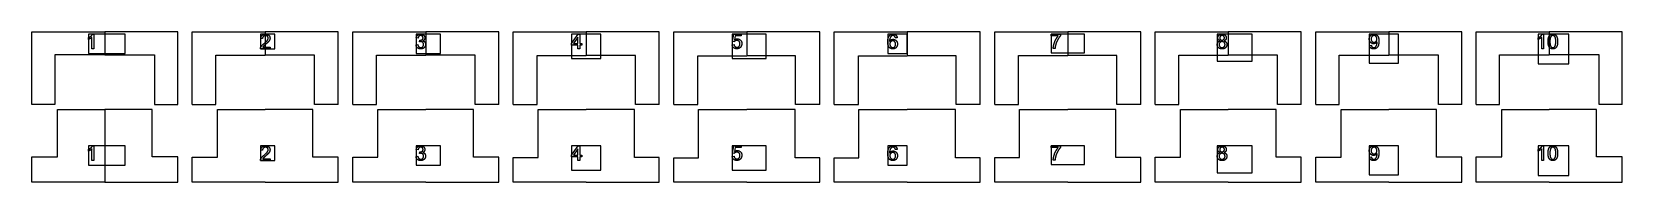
# Model space of a CAD drawing. Header units: millimetres. Extents: x 0 to 327, y -16 to 15.
import ezdxf

# ---------------------------------------------------------------- set-up
doc = ezdxf.new("R2010")
doc.units = ezdxf.units.MM
doc.layers.get('0').update_dxf_attribs({"linetype": 'CONTINUOUS'})

msp = doc.modelspace()

# ---------------------------------------------------------------- linework, layer by layer
for p, q in [((0, 0), (0, 15)), ((0, 15), (15, 15)), ((11.63, 13.4), (11.63, 13.76)), ((12.36, 11.5), (12.36, 13.85)), ((12.49, 14.51), (12.73, 14.51)), ((12.73, 14.51), (12.73, 11.5)), ((15, 15), (15, 10.25)), ((30, 15), (15, 15)), ((30, 0), (30, 15)), ((33, 15), (48, 15)), ((33, 0), (33, 15)), ((47.45, 13.61), (47.07, 13.64)), ((63, 15), (48, 15)), ((48, 15), (48, 10.25)), ((63, 0), (63, 15)), ((66, 15), (81, 15)), ((66, 0), (66, 15)), ((79.41, 13.67), (79.04, 13.73)), ((79.73, 12.92), (79.77, 13.24)), ((96, 15), (81, 15)), ((81, 15), (81, 10.25)), ((96, 0), (96, 15)), ((99, 15), (114, 15)), ((99, 0), (99, 15)), ((111, 12.56), (112.37, 14.5)), ((112.3, 13.91), (111.36, 12.56)), ((112.3, 12.56), (112.3, 13.91)), ((112.37, 14.5), (112.67, 14.5)), ((112.67, 14.5), (112.67, 12.56)), ((129, 15), (114, 15)), ((114, 15), (114, 10.25)), ((129, 0), (129, 15)), ((132, 15), (147, 15)), ((132, 0), (132, 15)), ((144.07, 12.96), (144.36, 14.5)), ((144.36, 14.5), (145.85, 14.5)), ((144.65, 14.15), (144.49, 13.34)), ((145.85, 14.15), (144.65, 14.15)), ((145.85, 14.5), (145.85, 14.15)), ((162, 15), (147, 15)), ((147, 15), (147, 10.25)), ((162, 0), (162, 15)), ((165, 15), (180, 15)), ((165, 0), (165, 15)), ((177.93, 13.77), (177.56, 13.74)), ((195, 15), (180, 15)), ((180, 15), (180, 10.25)), ((195, 0), (195, 15)), ((198, 15), (213, 15)), ((198, 0), (198, 15)), ((209.59, 14.15), (209.59, 14.5)), ((209.59, 14.5), (211.53, 14.5)), ((211.06, 14.15), (209.59, 14.15)), ((211.53, 14.5), (211.53, 14.21)), ((228, 15), (213, 15)), ((213, 15), (213, 10.25)), ((228, 0), (228, 15)), ((231, 15), (246, 15)), ((231, 0), (231, 15)), ((261, 15), (246, 15)), ((246, 15), (246, 10.25)), ((261, 0), (261, 15)), ((264, 15), (279, 15)), ((264, 0), (264, 15)), ((294, 15), (279, 15)), ((279, 15), (279, 10.25)), ((294, 0), (294, 15)), ((297, 15), (312, 15)), ((297, 0), (297, 15)), ((309.71, 13.4), (309.71, 13.76)), ((310.45, 11.5), (310.45, 13.85)), ((310.58, 14.51), (310.82, 14.51)), ((310.82, 14.51), (310.82, 11.5)), ((327, 15), (312, 15)), ((312, 15), (312, 10.25)), ((327, 0), (327, 15)), ((15, 10.25), (4.75, 10.25)), ((4.75, 10.25), (4.75, 0)), ((12.73, 11.5), (12.36, 11.5)), ((15, 10.25), (25.25, 10.25)), ((25.25, 10.25), (25.25, 0)), ((37.85, 0), (37.85, 10.15)), ((37.85, 10.15), (48, 10.15)), ((48.99, 11.5), (47, 11.5)), ((47.52, 11.85), (48.99, 11.85)), ((58.15, 10.15), (48, 10.15)), ((48.99, 11.85), (48.99, 11.5)), ((58.15, 0), (58.15, 10.15)), ((70.85, 0), (70.85, 10.15)), ((70.85, 10.15), (81, 10.15)), ((79, 12.29), (79.37, 12.34)), ((91.15, 10.15), (81, 10.15)), ((91.15, 0), (91.15, 10.15)), ((103.9, 10.1), (114, 10.1)), ((103.9, 0), (103.9, 10.1)), ((111, 12.22), (111, 12.56)), ((112.3, 12.22), (111, 12.22)), ((111.36, 12.56), (112.3, 12.56)), ((112.3, 11.5), (112.3, 12.22)), ((112.67, 11.5), (112.3, 11.5)), ((112.67, 12.56), (113.08, 12.56)), ((113.08, 12.22), (112.67, 12.22)), ((112.67, 12.22), (112.67, 11.5)), ((113.08, 12.56), (113.08, 12.22)), ((124.1, 10.1), (114, 10.1)), ((124.1, 0), (124.1, 10.1)), ((136.95, 0), (136.95, 10.05)), ((136.95, 10.05), (147, 10.05)), ((144, 12.33), (144.39, 12.36)), ((144.41, 12.91), (144.07, 12.96)), ((157.05, 10.05), (147, 10.05)), ((157.05, 0), (157.05, 10.05)), ((169.95, 10.05), (180, 10.05)), ((169.95, 0), (169.95, 10.05)), ((190.05, 10.05), (180, 10.05)), ((190.05, 0), (190.05, 10.05)), ((202.9, 10.1), (213, 10.1)), ((202.9, 0), (202.9, 10.1)), ((210.39, 11.54), (210.01, 11.54)), ((223.1, 10.1), (213, 10.1)), ((223.1, 0), (223.1, 10.1)), ((235.85, 10.15), (246, 10.15)), ((235.85, 0), (235.85, 10.15)), ((256.15, 10.15), (246, 10.15)), ((256.15, 0), (256.15, 10.15)), ((268.8, 10.2), (279, 10.2)), ((268.8, 0), (268.8, 10.2)), ((275.06, 12.19), (275.41, 12.23)), ((289.2, 10.2), (279, 10.2)), ((289.2, 0), (289.2, 10.2)), ((301.75, 10.25), (312, 10.25)), ((301.75, 0), (301.75, 10.25)), ((310.82, 11.5), (310.45, 11.5)), ((322.25, 10.25), (312, 10.25)), ((322.25, 0), (322.25, 10.25)), ((4.75, 0), (0, 0)), ((25.25, 0), (30, 0)), ((33, 0), (37.85, 0)), ((63, 0), (58.15, 0)), ((66, 0), (70.85, 0)), ((96, 0), (91.15, 0)), ((165, 0), (169.95, 0)), ((195, 0), (190.05, 0)), ((231, 0), (235.85, 0)), ((261, 0), (256.15, 0)), ((264, 0), (268.8, 0)), ((294, 0), (289.2, 0)), ((297, 0), (301.75, 0)), ((327, 0), (322.25, 0)), ((24.75, -1), (15, -1)), ((24.75, -10.75), (24.75, -1)), ((38.2, -10.8), (38.2, -1)), ((38.2, -1), (48, -1)), ((57.8, -1), (48, -1)), ((57.8, -10.8), (57.8, -1)), ((71.15, -10.85), (71.15, -1)), ((71.15, -1), (81, -1)), ((90.85, -1), (81, -1)), ((90.85, -10.85), (90.85, -1)), ((99, 0), (103.9, 0)), ((104.1, -1), (114, -1)), ((104.1, -10.9), (104.1, -1)), ((123.9, -1), (114, -1)), ((123.9, -10.9), (123.9, -1)), ((129, 0), (124.1, 0)), ((132, 0), (136.95, 0)), ((137.05, -1), (147, -1)), ((137.05, -10.95), (137.05, -1)), ((156.95, -1), (147, -1)), ((156.95, -10.95), (156.95, -1)), ((162, 0), (157.05, 0)), ((170.05, -1), (180, -1)), ((170.05, -10.95), (170.05, -1)), ((189.95, -1), (180, -1)), ((189.95, -10.95), (189.95, -1)), ((198, 0), (202.9, 0)), ((203.1, -10.9), (203.1, -1)), ((203.1, -1), (213, -1)), ((222.9, -1), (213, -1)), ((222.9, -10.9), (222.9, -1)), ((228, 0), (223.1, 0)), ((236.15, -1), (246, -1)), ((236.15, -10.85), (236.15, -1)), ((255.85, -1), (246, -1)), ((255.85, -10.85), (255.85, -1)), ((269.2, -1), (279, -1)), ((269.2, -10.8), (269.2, -1)), ((288.8, -1), (279, -1)), ((288.8, -10.8), (288.8, -1)), ((302.25, -1), (312, -1)), ((302.25, -10.75), (302.25, -1)), ((321.75, -1), (312, -1)), ((321.75, -10.75), (321.75, -1)), ((11.63, -9.6), (11.63, -9.24)), ((12.36, -11.5), (12.36, -9.15)), ((12.49, -8.49), (12.73, -8.49)), ((12.73, -8.49), (12.73, -11.5)), ((47.45, -9.39), (47.07, -9.36)), ((79.41, -9.33), (79.04, -9.27)), ((79.73, -10.08), (79.77, -9.76)), ((111, -10.44), (112.37, -8.5)), ((112.3, -9.09), (111.36, -10.44)), ((112.3, -10.44), (112.3, -9.09)), ((112.37, -8.5), (112.67, -8.5)), ((112.67, -8.5), (112.67, -10.44)), ((144.07, -10.04), (144.36, -8.5)), ((144.36, -8.5), (145.85, -8.5)), ((144.65, -8.85), (144.49, -9.66)), ((145.85, -8.85), (144.65, -8.85)), ((145.85, -8.5), (145.85, -8.85)), ((177.93, -9.23), (177.56, -9.26)), ((209.59, -8.85), (209.59, -8.5)), ((209.59, -8.5), (211.53, -8.5)), ((211.06, -8.85), (209.59, -8.85)), ((211.53, -8.5), (211.53, -8.79)), ((309.71, -9.6), (309.71, -9.24)), ((310.45, -11.5), (310.45, -9.15)), ((310.58, -8.49), (310.82, -8.49)), ((310.82, -8.49), (310.82, -11.5)), ((12.73, -11.5), (12.36, -11.5)), ((30, -10.75), (24.75, -10.75)), ((30, -16), (30, -10.75)), ((33, -16), (33, -10.8)), ((33, -10.8), (38.2, -10.8)), ((48.99, -11.5), (47, -11.5)), ((47.52, -11.15), (48.99, -11.15)), ((48.99, -11.15), (48.99, -11.5)), ((63, -10.8), (57.8, -10.8)), ((63, -16), (63, -10.8)), ((66, -16), (66, -10.85)), ((66, -10.85), (71.15, -10.85)), ((79, -10.71), (79.37, -10.66)), ((96, -10.85), (90.85, -10.85)), ((96, -16), (96, -10.85)), ((99, -10.9), (104.1, -10.9)), ((99, -16), (99, -10.9)), ((111, -10.78), (111, -10.44)), ((112.3, -10.78), (111, -10.78)), ((111.36, -10.44), (112.3, -10.44)), ((112.3, -11.5), (112.3, -10.78)), ((112.67, -11.5), (112.3, -11.5)), ((112.67, -10.44), (113.08, -10.44)), ((113.08, -10.78), (112.67, -10.78)), ((112.67, -10.78), (112.67, -11.5)), ((113.08, -10.44), (113.08, -10.78)), ((129, -10.9), (123.9, -10.9)), ((129, -16), (129, -10.9)), ((132, -10.95), (137.05, -10.95)), ((132, -16), (132, -10.95)), ((144, -10.67), (144.39, -10.64)), ((144.41, -10.09), (144.07, -10.04)), ((162, -10.95), (156.95, -10.95)), ((162, -16), (162, -10.95)), ((165, -10.95), (170.05, -10.95)), ((165, -16), (165, -10.95)), ((195, -10.95), (189.95, -10.95)), ((195, -16), (195, -10.95)), ((198, -16), (198, -10.9)), ((198, -10.9), (203.1, -10.9)), ((210.39, -11.46), (210.01, -11.46)), ((228, -10.9), (222.9, -10.9)), ((228, -16), (228, -10.9)), ((231, -10.85), (236.15, -10.85)), ((231, -16), (231, -10.85)), ((261, -10.85), (255.85, -10.85)), ((261, -16), (261, -10.85)), ((264, -10.8), (269.2, -10.8)), ((264, -16), (264, -10.8)), ((275.06, -10.81), (275.41, -10.77)), ((294, -10.8), (288.8, -10.8)), ((294, -16), (294, -10.8)), ((297, -16), (297, -10.75)), ((297, -10.75), (302.25, -10.75)), ((310.82, -11.5), (310.45, -11.5)), ((327, -10.75), (321.75, -10.75)), ((327, -16), (327, -10.75)), ((15, -16), (30, -16)), ((48, -16), (33, -16)), ((48, -16), (63, -16)), ((81, -16), (66, -16)), ((81, -16), (96, -16)), ((114, -16), (99, -16)), ((114, -16), (129, -16)), ((147, -16), (132, -16)), ((147, -16), (162, -16)), ((180, -16), (165, -16)), ((180, -16), (195, -16)), ((213, -16), (198, -16)), ((213, -16), (228, -16)), ((246, -16), (231, -16)), ((246, -16), (261, -16)), ((279, -16), (264, -16)), ((279, -16), (294, -16)), ((312, -16), (297, -16)), ((312, -16), (327, -16))]:
    msp.add_line(p, q)
for points in [[(11.63, 10.49), (19.17, 10.49), (19.17, 14.5), (11.63, 14.5)], [(47, 11.5), (50, 11.5), (50, 14.5), (47, 14.5)], [(79, 10.5), (84, 10.5), (84, 14.5), (79, 14.5)], [(111, 9.5), (117, 9.5), (117, 14.5), (111, 14.5)], [(144, 9.5), (151, 9.5), (151, 14.5), (144, 14.5)], [(176, 10.5), (180, 10.5), (180, 14.5), (176, 14.5)], [(209.59, 10.69), (216.42, 10.69), (216.42, 14.5), (209.59, 14.5)], [(243.74, 8.94), (250.89, 8.94), (250.89, 14.5), (243.74, 14.5)], [(275, 8.5), (281, 8.5), (281, 14.5), (275, 14.5)], [(309.71, 8.4), (316, 8.4), (316, 14.5), (309.71, 14.5)], [(5.25, -1), (15, -1), (15, -16), (0, -16), (0, -10.75), (5.25, -10.75)], [(11.63, -12.51), (19.17, -12.51), (19.17, -8.5), (11.63, -8.5)], [(47, -11.5), (50, -11.5), (50, -8.5), (47, -8.5)], [(79, -12.5), (84, -12.5), (84, -8.5), (79, -8.5)], [(111, -13.5), (117, -13.5), (117, -8.5), (111, -8.5)], [(144, -13.5), (151, -13.5), (151, -8.5), (144, -8.5)], [(176, -12.5), (180, -12.5), (180, -8.5), (176, -8.5)], [(209.59, -12.31), (216.42, -12.31), (216.42, -8.5), (209.59, -8.5)], [(243.74, -14.06), (250.89, -14.06), (250.89, -8.5), (243.74, -8.5)], [(275, -14.5), (281, -14.5), (281, -8.5), (275, -8.5)], [(309.71, -14.6), (316, -14.6), (316, -8.5), (309.71, -8.5)]]:
    msp.add_lwpolyline(points, close=True)
for points in [[(11.63, 13.76), (11.94, 13.9), (12.17, 14.11)], [(12.02, 13.59), (11.8, 13.47), (11.63, 13.4)], [(12.36, 13.85), (12.23, 13.72), (12.02, 13.59)], [(12.17, 14.11), (12.4, 14.32), (12.49, 14.51)], [(47.07, 13.64), (47.11, 14.07), (47.37, 14.29)], [(47.37, 14.29), (47.62, 14.51), (48.05, 14.51)], [(47.61, 14.05), (47.45, 13.89), (47.45, 13.61)], [(48.04, 14.21), (47.77, 14.21), (47.61, 14.05)], [(47.77, 12.61), (48.26, 13.01), (48.43, 13.24)], [(48.45, 14.06), (48.29, 14.21), (48.04, 14.21)], [(48.05, 14.51), (48.48, 14.51), (48.73, 14.27)], [(48.43, 13.24), (48.6, 13.48), (48.6, 13.69)], [(48.6, 13.69), (48.6, 13.91), (48.45, 14.06)], [(48.91, 13.33), (48.84, 13.15), (48.66, 12.96)], [(48.73, 14.27), (48.98, 14.03), (48.98, 13.68)], [(48.98, 13.68), (48.98, 13.5), (48.91, 13.33)], [(79.04, 13.73), (79.1, 14.11), (79.34, 14.31)], [(79.34, 14.31), (79.58, 14.51), (79.94, 14.51)], [(79.59, 14.07), (79.45, 13.94), (79.41, 13.67)], [(79.95, 14.21), (79.73, 14.21), (79.59, 14.07)], [(79.77, 13.24), (79.8, 13.24), (79.83, 13.24)], [(79.83, 13.24), (80.06, 13.24), (80.25, 13.36)], [(79.94, 14.51), (80.18, 14.51), (80.39, 14.41)], [(80.3, 14.08), (80.16, 14.21), (79.95, 14.21)], [(80.25, 13.36), (80.44, 13.48), (80.44, 13.74)], [(80.44, 13.74), (80.44, 13.94), (80.3, 14.08)], [(80.39, 14.41), (80.6, 14.3), (80.71, 14.12)], [(80.71, 13.38), (80.61, 13.22), (80.4, 13.12)], [(80.4, 13.12), (80.67, 13.06), (80.82, 12.87)], [(80.71, 14.12), (80.82, 13.94), (80.82, 13.73)], [(80.82, 13.73), (80.82, 13.54), (80.71, 13.38)], [(144.64, 13.12), (144.49, 13.04), (144.41, 12.91)], [(144.49, 13.34), (144.76, 13.53), (145.06, 13.53)], [(144.96, 13.2), (144.78, 13.2), (144.64, 13.12)], [(145.42, 13.02), (145.24, 13.2), (144.96, 13.2)], [(145.06, 13.53), (145.45, 13.53), (145.72, 13.26)], [(145.72, 13.26), (145.99, 12.99), (145.99, 12.56)], [(176, 12.9), (176, 13.77), (176.32, 14.17)], [(176.32, 14.17), (176.6, 14.51), (177.08, 14.51)], [(176.47, 13.74), (176.37, 13.5), (176.37, 13.05)], [(176.37, 13.05), (176.5, 13.25), (176.69, 13.35)], [(176.74, 14.11), (176.57, 13.98), (176.47, 13.74)], [(177.02, 13.12), (176.77, 13.12), (176.6, 12.94)], [(176.69, 13.35), (176.88, 13.45), (177.09, 13.45)], [(177.05, 14.21), (176.88, 14.21), (176.74, 14.11)], [(177.44, 12.94), (177.27, 13.12), (177.02, 13.12)], [(177.42, 14.05), (177.27, 14.21), (177.05, 14.21)], [(177.08, 14.51), (177.43, 14.51), (177.66, 14.31)], [(177.09, 13.45), (177.46, 13.45), (177.72, 13.17)], [(177.56, 13.74), (177.51, 13.95), (177.42, 14.05)], [(177.66, 14.31), (177.88, 14.12), (177.93, 13.77)], [(177.72, 13.17), (177.98, 12.9), (177.98, 12.47)], [(210.15, 12.39), (210.28, 12.9), (210.53, 13.36)], [(210.53, 13.36), (210.78, 13.83), (211.06, 14.15)], [(210.97, 13.4), (210.69, 12.9), (210.53, 12.36)], [(211.53, 14.21), (211.25, 13.91), (210.97, 13.4)], [(243.86, 13.74), (243.86, 14.07), (244.1, 14.29)], [(243.97, 13.37), (243.86, 13.52), (243.86, 13.74)], [(243.89, 12.86), (244.04, 13.06), (244.31, 13.13)], [(244.31, 13.13), (244.08, 13.21), (243.97, 13.37)], [(244.1, 14.29), (244.33, 14.51), (244.72, 14.51)], [(244.38, 14.07), (244.24, 13.94), (244.24, 13.75)], [(244.24, 13.75), (244.24, 13.54), (244.38, 13.4)], [(244.73, 14.21), (244.52, 14.21), (244.38, 14.07)], [(244.38, 13.4), (244.51, 13.27), (244.73, 13.27)], [(244.72, 14.51), (245.12, 14.51), (245.36, 14.28)], [(245.08, 14.07), (244.94, 14.21), (244.73, 14.21)], [(244.73, 13.27), (244.95, 13.27), (245.08, 13.4)], [(245.22, 13.73), (245.22, 13.93), (245.08, 14.07)], [(245.08, 13.4), (245.22, 13.54), (245.22, 13.73)], [(245.49, 13.37), (245.38, 13.21), (245.15, 13.13)], [(245.15, 13.13), (245.43, 13.04), (245.57, 12.84)], [(245.36, 14.28), (245.6, 14.06), (245.6, 13.73)], [(245.6, 13.73), (245.6, 13.52), (245.49, 13.37)], [(275, 13.5), (275, 13.96), (275.27, 14.23)], [(275.26, 12.79), (275, 13.06), (275, 13.5)], [(275.27, 14.23), (275.54, 14.51), (275.94, 14.51)], [(275.56, 14.01), (275.38, 13.81), (275.38, 13.49)], [(275.38, 13.49), (275.38, 13.2), (275.55, 13.02)], [(275.99, 14.21), (275.74, 14.21), (275.56, 14.01)], [(275.94, 14.51), (276.24, 14.51), (276.48, 14.35)], [(276.39, 14.02), (276.23, 14.21), (275.99, 14.21)], [(276.56, 13.52), (276.56, 13.83), (276.39, 14.02)], [(276.4, 13.02), (276.56, 13.2), (276.56, 13.52)], [(276.48, 14.35), (276.72, 14.2), (276.85, 13.91)], [(276.85, 13.91), (276.97, 13.61), (276.97, 13.06)], [(309.71, 13.76), (310.02, 13.9), (310.25, 14.11)], [(310.1, 13.59), (309.89, 13.47), (309.71, 13.4)], [(310.45, 13.85), (310.32, 13.72), (310.1, 13.59)], [(310.25, 14.11), (310.48, 14.32), (310.58, 14.51)], [(311.76, 12.98), (311.76, 13.51), (311.87, 13.84)], [(311.87, 13.84), (311.98, 14.16), (312.2, 14.34)], [(312.33, 13.99), (312.14, 13.72), (312.14, 12.98)], [(312.2, 14.34), (312.41, 14.51), (312.74, 14.51)], [(312.74, 14.21), (312.48, 14.21), (312.33, 13.99)], [(312.74, 14.51), (312.98, 14.51), (313.16, 14.42)], [(313.17, 13.96), (312.99, 14.21), (312.74, 14.21)], [(313.16, 14.42), (313.35, 14.32), (313.46, 14.13)], [(313.34, 12.98), (313.34, 13.72), (313.17, 13.96)], [(313.46, 14.13), (313.58, 13.95), (313.65, 13.69)], [(313.65, 13.69), (313.72, 13.43), (313.72, 12.98)], [(47, 11.5), (47, 11.63), (47.05, 11.76)], [(47.05, 11.76), (47.12, 11.96), (47.29, 12.15)], [(47.29, 12.15), (47.46, 12.35), (47.77, 12.61)], [(47.67, 12.05), (47.58, 11.95), (47.52, 11.85)], [(48.1, 12.43), (47.77, 12.15), (47.67, 12.05)], [(48.66, 12.96), (48.49, 12.77), (48.1, 12.43)], [(79.3, 11.68), (79.04, 11.92), (79, 12.29)], [(79.95, 11.45), (79.56, 11.45), (79.3, 11.68)], [(79.37, 12.34), (79.43, 12.03), (79.58, 11.89)], [(79.58, 11.89), (79.74, 11.75), (79.96, 11.75)], [(79.99, 12.96), (79.88, 12.96), (79.73, 12.92)], [(80.68, 11.72), (80.39, 11.45), (79.95, 11.45)], [(79.96, 11.75), (80.22, 11.75), (80.39, 11.93)], [(80.41, 12.8), (80.24, 12.96), (79.99, 12.96)], [(80.39, 11.93), (80.57, 12.11), (80.57, 12.38)], [(80.57, 12.38), (80.57, 12.63), (80.41, 12.8)], [(80.96, 12.39), (80.96, 11.99), (80.68, 11.72)], [(80.82, 12.87), (80.96, 12.68), (80.96, 12.39)], [(144.3, 11.72), (144.04, 11.95), (144, 12.33)], [(144.96, 11.49), (144.55, 11.49), (144.3, 11.72)], [(144.39, 12.36), (144.43, 12.08), (144.59, 11.93)], [(144.59, 11.93), (144.74, 11.79), (144.96, 11.79)], [(144.96, 11.79), (145.23, 11.79), (145.41, 11.99)], [(145.75, 11.85), (145.46, 11.49), (144.96, 11.49)], [(145.41, 11.99), (145.6, 12.19), (145.6, 12.53)], [(145.6, 12.53), (145.6, 12.84), (145.42, 13.02)], [(145.99, 12.56), (145.99, 12.15), (145.75, 11.85)], [(176.29, 11.79), (176, 12.13), (176, 12.9)], [(177.04, 11.45), (176.58, 11.45), (176.29, 11.79)], [(176.6, 12.94), (176.42, 12.76), (176.42, 12.47)], [(176.42, 12.47), (176.42, 12.28), (176.5, 12.11)], [(176.5, 12.11), (176.59, 11.93), (176.73, 11.84)], [(176.73, 11.84), (176.88, 11.75), (177.04, 11.75)], [(177.04, 11.75), (177.27, 11.75), (177.44, 11.94)], [(177.52, 11.58), (177.31, 11.45), (177.04, 11.45)], [(177.6, 12.45), (177.6, 12.76), (177.44, 12.94)], [(177.44, 11.94), (177.6, 12.13), (177.6, 12.45)], [(177.86, 11.95), (177.74, 11.71), (177.52, 11.58)], [(177.98, 12.47), (177.98, 12.19), (177.86, 11.95)], [(210.01, 11.54), (210.02, 11.89), (210.15, 12.39)], [(210.53, 12.36), (210.42, 11.99), (210.39, 11.54)], [(243.74, 12.37), (243.74, 12.66), (243.89, 12.86)], [(244.01, 11.71), (243.74, 11.97), (243.74, 12.37)], [(244.73, 11.45), (244.29, 11.45), (244.01, 11.71)], [(244.29, 12.8), (244.12, 12.62), (244.12, 12.37)], [(244.12, 12.37), (244.12, 12.21), (244.2, 12.06)], [(244.2, 12.06), (244.27, 11.91), (244.42, 11.83)], [(244.72, 12.97), (244.46, 12.97), (244.29, 12.8)], [(244.42, 11.83), (244.56, 11.75), (244.73, 11.75)], [(245.17, 12.79), (244.99, 12.97), (244.72, 12.97)], [(244.73, 11.75), (245, 11.75), (245.17, 11.92)], [(245.45, 11.71), (245.17, 11.45), (244.73, 11.45)], [(245.34, 12.35), (245.34, 12.62), (245.17, 12.79)], [(245.17, 11.92), (245.34, 12.09), (245.34, 12.35)], [(245.72, 12.36), (245.72, 11.97), (245.45, 11.71)], [(245.57, 12.84), (245.72, 12.64), (245.72, 12.36)], [(275.32, 11.64), (275.1, 11.84), (275.06, 12.19)], [(275.89, 12.52), (275.52, 12.52), (275.26, 12.79)], [(275.9, 11.45), (275.55, 11.45), (275.32, 11.64)], [(275.41, 12.23), (275.45, 11.98), (275.58, 11.86)], [(275.55, 13.02), (275.72, 12.84), (275.98, 12.84)], [(275.58, 11.86), (275.71, 11.75), (275.91, 11.75)], [(276.3, 12.63), (276.11, 12.52), (275.89, 12.52)], [(276.48, 11.63), (276.23, 11.45), (275.9, 11.45)], [(275.91, 11.75), (276.08, 11.75), (276.2, 11.83)], [(275.98, 12.84), (276.23, 12.84), (276.4, 13.02)], [(276.2, 11.83), (276.33, 11.91), (276.41, 12.04)], [(276.6, 12.91), (276.49, 12.74), (276.3, 12.63)], [(276.41, 12.04), (276.5, 12.17), (276.55, 12.39)], [(276.85, 12.15), (276.72, 11.8), (276.48, 11.63)], [(276.55, 12.39), (276.61, 12.61), (276.61, 12.84)], [(276.61, 12.84), (276.61, 12.86), (276.6, 12.91)], [(276.97, 13.06), (276.97, 12.49), (276.85, 12.15)], [(312.06, 11.76), (311.76, 12.13), (311.76, 12.98)], [(312.74, 11.45), (312.31, 11.45), (312.06, 11.76)], [(312.14, 12.98), (312.14, 12.24), (312.31, 12)], [(312.31, 12), (312.49, 11.75), (312.74, 11.75)], [(312.74, 11.75), (312.99, 11.75), (313.17, 12)], [(313.29, 11.63), (313.07, 11.45), (312.74, 11.45)], [(313.17, 12), (313.34, 12.24), (313.34, 12.98)], [(313.61, 12.13), (313.5, 11.8), (313.29, 11.63)], [(313.72, 12.98), (313.72, 12.45), (313.61, 12.13)], [(11.63, -9.24), (11.94, -9.1), (12.17, -8.89)], [(12.02, -9.41), (11.8, -9.53), (11.63, -9.6)], [(12.36, -9.15), (12.23, -9.28), (12.02, -9.41)], [(12.17, -8.89), (12.4, -8.68), (12.49, -8.49)], [(47.07, -9.36), (47.11, -8.93), (47.37, -8.71)], [(47.37, -8.71), (47.62, -8.49), (48.05, -8.49)], [(47.61, -8.95), (47.45, -9.11), (47.45, -9.39)], [(48.04, -8.79), (47.77, -8.79), (47.61, -8.95)], [(47.77, -10.39), (48.26, -9.99), (48.43, -9.76)], [(48.45, -8.94), (48.29, -8.79), (48.04, -8.79)], [(48.05, -8.49), (48.48, -8.49), (48.73, -8.73)], [(48.43, -9.76), (48.6, -9.52), (48.6, -9.31)], [(48.6, -9.31), (48.6, -9.09), (48.45, -8.94)], [(48.91, -9.67), (48.84, -9.85), (48.66, -10.04)], [(48.73, -8.73), (48.98, -8.97), (48.98, -9.32)], [(48.98, -9.32), (48.98, -9.5), (48.91, -9.67)], [(79.04, -9.27), (79.1, -8.89), (79.34, -8.69)], [(79.34, -8.69), (79.58, -8.49), (79.94, -8.49)], [(79.59, -8.93), (79.45, -9.06), (79.41, -9.33)], [(79.95, -8.79), (79.73, -8.79), (79.59, -8.93)], [(79.77, -9.76), (79.8, -9.76), (79.83, -9.76)], [(79.83, -9.76), (80.06, -9.76), (80.25, -9.64)], [(79.94, -8.49), (80.18, -8.49), (80.39, -8.59)], [(80.3, -8.92), (80.16, -8.79), (79.95, -8.79)], [(80.25, -9.64), (80.44, -9.52), (80.44, -9.26)], [(80.44, -9.26), (80.44, -9.06), (80.3, -8.92)], [(80.39, -8.59), (80.6, -8.7), (80.71, -8.88)], [(80.71, -9.62), (80.61, -9.78), (80.4, -9.88)], [(80.71, -8.88), (80.82, -9.06), (80.82, -9.27)], [(80.82, -9.27), (80.82, -9.46), (80.71, -9.62)], [(144.49, -9.66), (144.76, -9.47), (145.06, -9.47)], [(144.96, -9.8), (144.78, -9.8), (144.64, -9.88)], [(145.42, -9.98), (145.24, -9.8), (144.96, -9.8)], [(145.06, -9.47), (145.45, -9.47), (145.72, -9.74)], [(145.72, -9.74), (145.99, -10.01), (145.99, -10.44)], [(176, -10.1), (176, -9.23), (176.32, -8.83)], [(176.32, -8.83), (176.6, -8.49), (177.08, -8.49)], [(176.47, -9.26), (176.37, -9.5), (176.37, -9.95)], [(176.37, -9.95), (176.5, -9.75), (176.69, -9.65)], [(176.74, -8.89), (176.57, -9.02), (176.47, -9.26)], [(176.69, -9.65), (176.88, -9.55), (177.09, -9.55)], [(177.05, -8.79), (176.88, -8.79), (176.74, -8.89)], [(177.42, -8.95), (177.27, -8.79), (177.05, -8.79)], [(177.08, -8.49), (177.43, -8.49), (177.66, -8.69)], [(177.09, -9.55), (177.46, -9.55), (177.72, -9.83)], [(177.56, -9.26), (177.51, -9.05), (177.42, -8.95)], [(177.66, -8.69), (177.88, -8.88), (177.93, -9.23)], [(210.15, -10.61), (210.28, -10.1), (210.53, -9.64)], [(210.53, -9.64), (210.78, -9.17), (211.06, -8.85)], [(210.97, -9.6), (210.69, -10.1), (210.53, -10.64)], [(211.53, -8.79), (211.25, -9.09), (210.97, -9.6)], [(243.86, -9.26), (243.86, -8.93), (244.1, -8.71)], [(243.97, -9.63), (243.86, -9.48), (243.86, -9.26)], [(244.31, -9.87), (244.08, -9.79), (243.97, -9.63)], [(244.1, -8.71), (244.33, -8.49), (244.72, -8.49)], [(244.38, -8.93), (244.24, -9.06), (244.24, -9.25)], [(244.24, -9.25), (244.24, -9.46), (244.38, -9.6)], [(244.73, -8.79), (244.52, -8.79), (244.38, -8.93)], [(244.38, -9.6), (244.51, -9.73), (244.73, -9.73)], [(244.72, -8.49), (245.12, -8.49), (245.36, -8.72)], [(245.08, -8.93), (244.94, -8.79), (244.73, -8.79)], [(244.73, -9.73), (244.95, -9.73), (245.08, -9.6)], [(245.22, -9.27), (245.22, -9.07), (245.08, -8.93)], [(245.08, -9.6), (245.22, -9.46), (245.22, -9.27)], [(245.49, -9.63), (245.38, -9.79), (245.15, -9.87)], [(245.36, -8.72), (245.6, -8.94), (245.6, -9.27)], [(245.6, -9.27), (245.6, -9.48), (245.49, -9.63)], [(275, -9.5), (275, -9.04), (275.27, -8.77)], [(275.26, -10.21), (275, -9.94), (275, -9.5)], [(275.27, -8.77), (275.54, -8.49), (275.94, -8.49)], [(275.56, -8.99), (275.38, -9.19), (275.38, -9.51)], [(275.38, -9.51), (275.38, -9.8), (275.55, -9.98)], [(275.99, -8.79), (275.74, -8.79), (275.56, -8.99)], [(275.94, -8.49), (276.24, -8.49), (276.48, -8.65)], [(276.39, -8.98), (276.23, -8.79), (275.99, -8.79)], [(276.56, -9.48), (276.56, -9.17), (276.39, -8.98)], [(276.4, -9.98), (276.56, -9.8), (276.56, -9.48)], [(276.48, -8.65), (276.72, -8.8), (276.85, -9.09)], [(276.85, -9.09), (276.97, -9.39), (276.97, -9.94)], [(309.71, -9.24), (310.02, -9.1), (310.25, -8.89)], [(310.1, -9.41), (309.89, -9.53), (309.71, -9.6)], [(310.45, -9.15), (310.32, -9.28), (310.1, -9.41)], [(310.25, -8.89), (310.48, -8.68), (310.58, -8.49)], [(311.76, -10.02), (311.76, -9.49), (311.87, -9.16)], [(311.87, -9.16), (311.98, -8.84), (312.2, -8.66)], [(312.33, -9.01), (312.14, -9.28), (312.14, -10.02)], [(312.2, -8.66), (312.41, -8.49), (312.74, -8.49)], [(312.74, -8.79), (312.48, -8.79), (312.33, -9.01)], [(312.74, -8.49), (312.98, -8.49), (313.16, -8.58)], [(313.17, -9.04), (312.99, -8.79), (312.74, -8.79)], [(313.16, -8.58), (313.35, -8.68), (313.46, -8.87)], [(313.34, -10.02), (313.34, -9.28), (313.17, -9.04)], [(313.46, -8.87), (313.58, -9.05), (313.65, -9.31)], [(313.65, -9.31), (313.72, -9.57), (313.72, -10.02)], [(47, -11.5), (47, -11.37), (47.05, -11.24)], [(47.05, -11.24), (47.12, -11.04), (47.29, -10.85)], [(47.29, -10.85), (47.46, -10.65), (47.77, -10.39)], [(47.67, -10.95), (47.58, -11.05), (47.52, -11.15)], [(48.1, -10.57), (47.77, -10.85), (47.67, -10.95)], [(48.66, -10.04), (48.49, -10.23), (48.1, -10.57)], [(79.3, -11.32), (79.04, -11.08), (79, -10.71)], [(79.95, -11.55), (79.56, -11.55), (79.3, -11.32)], [(79.37, -10.66), (79.43, -10.97), (79.58, -11.11)], [(79.58, -11.11), (79.74, -11.25), (79.96, -11.25)], [(79.99, -10.04), (79.88, -10.04), (79.73, -10.08)], [(80.68, -11.28), (80.39, -11.55), (79.95, -11.55)], [(79.96, -11.25), (80.22, -11.25), (80.39, -11.07)], [(80.41, -10.2), (80.24, -10.04), (79.99, -10.04)], [(80.39, -11.07), (80.57, -10.89), (80.57, -10.62)], [(80.4, -9.88), (80.67, -9.94), (80.82, -10.13)], [(80.57, -10.62), (80.57, -10.37), (80.41, -10.2)], [(80.96, -10.61), (80.96, -11.01), (80.68, -11.28)], [(80.82, -10.13), (80.96, -10.32), (80.96, -10.61)], [(144.3, -11.28), (144.04, -11.05), (144, -10.67)], [(144.96, -11.51), (144.55, -11.51), (144.3, -11.28)], [(144.39, -10.64), (144.43, -10.92), (144.59, -11.07)], [(144.64, -9.88), (144.49, -9.96), (144.41, -10.09)], [(144.59, -11.07), (144.74, -11.21), (144.96, -11.21)], [(144.96, -11.21), (145.23, -11.21), (145.41, -11.01)], [(145.75, -11.15), (145.46, -11.51), (144.96, -11.51)], [(145.41, -11.01), (145.6, -10.81), (145.6, -10.47)], [(145.6, -10.47), (145.6, -10.16), (145.42, -9.98)], [(145.99, -10.44), (145.99, -10.85), (145.75, -11.15)], [(176.29, -11.21), (176, -10.87), (176, -10.1)], [(177.04, -11.55), (176.58, -11.55), (176.29, -11.21)], [(176.6, -10.06), (176.42, -10.24), (176.42, -10.53)], [(176.42, -10.53), (176.42, -10.72), (176.5, -10.89)], [(176.5, -10.89), (176.59, -11.07), (176.73, -11.16)], [(177.02, -9.88), (176.77, -9.88), (176.6, -10.06)], [(176.73, -11.16), (176.88, -11.25), (177.04, -11.25)], [(177.44, -10.06), (177.27, -9.88), (177.02, -9.88)], [(177.04, -11.25), (177.27, -11.25), (177.44, -11.06)], [(177.52, -11.42), (177.31, -11.55), (177.04, -11.55)], [(177.6, -10.55), (177.6, -10.24), (177.44, -10.06)], [(177.44, -11.06), (177.6, -10.87), (177.6, -10.55)], [(177.86, -11.05), (177.74, -11.29), (177.52, -11.42)], [(177.72, -9.83), (177.98, -10.1), (177.98, -10.53)], [(177.98, -10.53), (177.98, -10.81), (177.86, -11.05)], [(210.01, -11.46), (210.02, -11.11), (210.15, -10.61)], [(210.53, -10.64), (210.42, -11.01), (210.39, -11.46)], [(243.74, -10.63), (243.74, -10.34), (243.89, -10.14)], [(244.01, -11.29), (243.74, -11.03), (243.74, -10.63)], [(243.89, -10.14), (244.04, -9.94), (244.31, -9.87)], [(244.73, -11.55), (244.29, -11.55), (244.01, -11.29)], [(244.29, -10.2), (244.12, -10.38), (244.12, -10.63)], [(244.12, -10.63), (244.12, -10.79), (244.2, -10.94)], [(244.2, -10.94), (244.27, -11.09), (244.42, -11.17)], [(244.72, -10.03), (244.46, -10.03), (244.29, -10.2)], [(244.42, -11.17), (244.56, -11.25), (244.73, -11.25)], [(245.17, -10.21), (244.99, -10.03), (244.72, -10.03)], [(244.73, -11.25), (245, -11.25), (245.17, -11.08)], [(245.45, -11.29), (245.17, -11.55), (244.73, -11.55)], [(245.15, -9.87), (245.43, -9.96), (245.57, -10.16)], [(245.34, -10.65), (245.34, -10.38), (245.17, -10.21)], [(245.17, -11.08), (245.34, -10.91), (245.34, -10.65)], [(245.72, -10.64), (245.72, -11.03), (245.45, -11.29)], [(245.57, -10.16), (245.72, -10.36), (245.72, -10.64)], [(275.32, -11.36), (275.1, -11.16), (275.06, -10.81)], [(275.89, -10.48), (275.52, -10.48), (275.26, -10.21)], [(275.9, -11.55), (275.55, -11.55), (275.32, -11.36)], [(275.41, -10.77), (275.45, -11.02), (275.58, -11.14)], [(275.55, -9.98), (275.72, -10.16), (275.98, -10.16)], [(275.58, -11.14), (275.71, -11.25), (275.91, -11.25)], [(276.3, -10.37), (276.11, -10.48), (275.89, -10.48)], [(276.48, -11.37), (276.23, -11.55), (275.9, -11.55)], [(275.91, -11.25), (276.08, -11.25), (276.2, -11.17)], [(275.98, -10.16), (276.23, -10.16), (276.4, -9.98)], [(276.2, -11.17), (276.33, -11.09), (276.41, -10.96)], [(276.6, -10.09), (276.49, -10.26), (276.3, -10.37)], [(276.41, -10.96), (276.5, -10.83), (276.55, -10.61)], [(276.85, -10.85), (276.72, -11.2), (276.48, -11.37)], [(276.55, -10.61), (276.61, -10.39), (276.61, -10.16)], [(276.61, -10.16), (276.61, -10.14), (276.6, -10.09)], [(276.97, -9.94), (276.97, -10.51), (276.85, -10.85)], [(312.06, -11.24), (311.76, -10.87), (311.76, -10.02)], [(312.74, -11.55), (312.31, -11.55), (312.06, -11.24)], [(312.14, -10.02), (312.14, -10.76), (312.31, -11)], [(312.31, -11), (312.49, -11.25), (312.74, -11.25)], [(312.74, -11.25), (312.99, -11.25), (313.17, -11)], [(313.29, -11.37), (313.07, -11.55), (312.74, -11.55)], [(313.17, -11), (313.34, -10.76), (313.34, -10.02)], [(313.61, -10.87), (313.5, -11.2), (313.29, -11.37)], [(313.72, -10.02), (313.72, -10.55), (313.61, -10.87)]]:
    msp.add_open_spline(points, degree=2)

doc.saveas('drawing.dxf')
